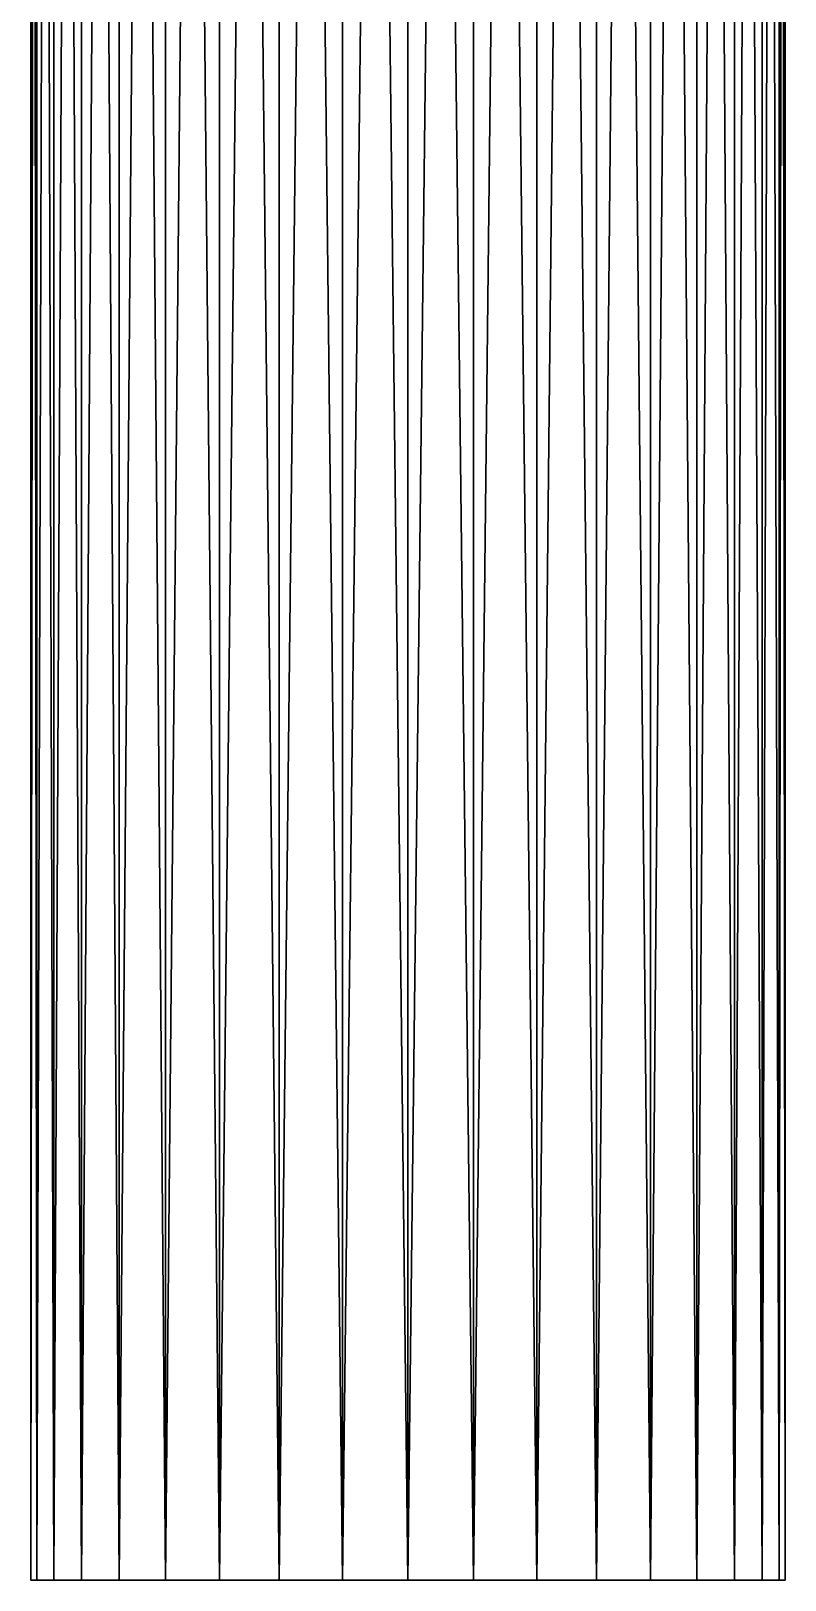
# Model space of a CAD drawing. Header units: metres. Extents: x -4.87 to 4.87, y -6.04 to 1.46.
# Drawn here: x 1.25 to 1.55, y -5.75 to -5.134 of the extents above; entities that cross this region are included whole.
import ezdxf

# ---------------------------------------------------------------- set-up
doc = ezdxf.new("R2010")
doc.units = ezdxf.units.M

msp = doc.modelspace()

# ---------------------------------------------------------------- linework, layer by layer
at = {"layer": 'Cylinder 12'}
for points in [[(1.25, -5.75, 1.072), (1.25228, -3.5, 1.09805), (1.25228, -5.75, 1.09805)], [(1.25, -5.75, 1.072), (1.25, -3.5, 1.072), (1.25228, -3.5, 1.09805)], [(1.25228, -5.75, 1.04595), (1.25, -3.5, 1.072), (1.25, -5.75, 1.072)], [(1.25228, -5.75, 1.04595), (1.25228, -3.5, 1.04595), (1.25, -3.5, 1.072)], [(1.25228, -5.75, 1.09805), (1.25905, -3.5, 1.1233), (1.25905, -5.75, 1.1233)], [(1.25228, -5.75, 1.09805), (1.25228, -3.5, 1.09805), (1.25905, -3.5, 1.1233)], [(1.25905, -5.75, 1.0207), (1.25228, -3.5, 1.04595), (1.25228, -5.75, 1.04595)], [(1.25905, -5.75, 1.0207), (1.25905, -3.5, 1.0207), (1.25228, -3.5, 1.04595)], [(1.25905, -5.75, 1.1233), (1.2701, -3.5, 1.147), (1.2701, -5.75, 1.147)], [(1.25905, -5.75, 1.1233), (1.25905, -3.5, 1.1233), (1.2701, -3.5, 1.147)], [(1.2701, -5.75, 0.997), (1.25905, -3.5, 1.0207), (1.25905, -5.75, 1.0207)], [(1.2701, -5.75, 0.997), (1.2701, -3.5, 0.997), (1.25905, -3.5, 1.0207)], [(1.2701, -5.75, 1.147), (1.28509, -3.5, 1.16842), (1.2851, -5.75, 1.16842)], [(1.2701, -5.75, 1.147), (1.2701, -3.5, 1.147), (1.28509, -3.5, 1.16842)], [(1.2851, -5.75, 0.97558), (1.2701, -3.5, 0.997), (1.2701, -5.75, 0.997)], [(1.2851, -5.75, 0.97558), (1.28509, -3.5, 0.97558), (1.2701, -3.5, 0.997)], [(1.2851, -5.75, 1.16842), (1.28509, -3.5, 1.16842), (1.30358, -3.5, 1.18691)], [(1.30358, -5.75, 0.95709), (1.28509, -3.5, 0.97558), (1.2851, -5.75, 0.97558)], [(1.30358, -5.75, 0.95709), (1.30358, -3.5, 0.95709), (1.28509, -3.5, 0.97558)], [(1.2851, -5.75, 1.16842), (1.30358, -3.5, 1.18691), (1.30358, -5.75, 1.18691)], [(1.30358, -5.75, 1.18691), (1.325, -3.5, 1.2019), (1.325, -5.75, 1.2019)], [(1.30358, -5.75, 1.18691), (1.30358, -3.5, 1.18691), (1.325, -3.5, 1.2019)], [(1.325, -5.75, 0.9421), (1.30358, -3.5, 0.95709), (1.30358, -5.75, 0.95709)], [(1.325, -5.75, 0.9421), (1.325, -3.5, 0.9421), (1.30358, -3.5, 0.95709)], [(1.325, -5.75, 1.2019), (1.3487, -3.5, 1.21295), (1.3487, -5.75, 1.21295)], [(1.325, -5.75, 1.2019), (1.325, -3.5, 1.2019), (1.3487, -3.5, 1.21295)], [(1.3487, -5.75, 0.93105), (1.325, -3.5, 0.9421), (1.325, -5.75, 0.9421)], [(1.3487, -5.75, 0.93105), (1.3487, -3.5, 0.93105), (1.325, -3.5, 0.9421)], [(1.3487, -5.75, 1.21295), (1.37395, -3.5, 1.21972), (1.37395, -5.75, 1.21972)], [(1.3487, -5.75, 1.21295), (1.3487, -3.5, 1.21295), (1.37395, -3.5, 1.21972)], [(1.37395, -5.75, 0.92428), (1.3487, -3.5, 0.93105), (1.3487, -5.75, 0.93105)], [(1.37395, -5.75, 0.92428), (1.37395, -3.5, 0.92428), (1.3487, -3.5, 0.93105)], [(1.37395, -5.75, 1.21972), (1.4, -3.5, 1.222), (1.4, -5.75, 1.222)], [(1.37395, -5.75, 1.21972), (1.37395, -3.5, 1.21972), (1.4, -3.5, 1.222)], [(1.4, -5.75, 0.922), (1.37395, -3.5, 0.92428), (1.37395, -5.75, 0.92428)], [(1.4, -5.75, 0.922), (1.4, -3.5, 0.922), (1.37395, -3.5, 0.92428)], [(1.42605, -5.75, 0.92428), (1.4, -3.5, 0.922), (1.4, -5.75, 0.922)], [(1.42605, -5.75, 0.92428), (1.42605, -3.5, 0.92428), (1.4, -3.5, 0.922)], [(1.4, -5.75, 1.222), (1.42605, -3.5, 1.21972), (1.42605, -5.75, 1.21972)], [(1.4, -5.75, 1.222), (1.4, -3.5, 1.222), (1.42605, -3.5, 1.21972)], [(1.45131, -5.75, 0.93105), (1.42605, -3.5, 0.92428), (1.42605, -5.75, 0.92428)], [(1.45131, -5.75, 0.93105), (1.4513, -3.5, 0.93105), (1.42605, -3.5, 0.92428)], [(1.42605, -5.75, 1.21972), (1.4513, -3.5, 1.21295), (1.4513, -5.75, 1.21295)], [(1.42605, -5.75, 1.21972), (1.42605, -3.5, 1.21972), (1.4513, -3.5, 1.21295)], [(1.475, -5.75, 0.9421), (1.4513, -3.5, 0.93105), (1.45131, -5.75, 0.93105)], [(1.475, -5.75, 0.9421), (1.475, -3.5, 0.9421), (1.4513, -3.5, 0.93105)], [(1.4513, -5.75, 1.21295), (1.475, -3.5, 1.2019), (1.475, -5.75, 1.2019)], [(1.4513, -5.75, 1.21295), (1.4513, -3.5, 1.21295), (1.475, -3.5, 1.2019)], [(1.49642, -5.75, 0.95709), (1.475, -3.5, 0.9421), (1.475, -5.75, 0.9421)], [(1.49642, -5.75, 0.95709), (1.49642, -3.5, 0.95709), (1.475, -3.5, 0.9421)], [(1.475, -5.75, 1.2019), (1.49642, -3.5, 1.18691), (1.49642, -5.75, 1.18691)], [(1.475, -5.75, 1.2019), (1.475, -3.5, 1.2019), (1.49642, -3.5, 1.18691)], [(1.51491, -5.75, 0.97558), (1.49642, -3.5, 0.95709), (1.49642, -5.75, 0.95709)], [(1.51491, -5.75, 0.97558), (1.51491, -3.5, 0.97558), (1.49642, -3.5, 0.95709)], [(1.49642, -5.75, 1.18691), (1.51491, -3.5, 1.16842), (1.51491, -5.75, 1.16842)], [(1.49642, -5.75, 1.18691), (1.49642, -3.5, 1.18691), (1.51491, -3.5, 1.16842)], [(1.52991, -5.75, 0.997), (1.51491, -3.5, 0.97558), (1.51491, -5.75, 0.97558)], [(1.52991, -5.75, 0.997), (1.5299, -3.5, 0.997), (1.51491, -3.5, 0.97558)], [(1.51491, -5.75, 1.16842), (1.5299, -3.5, 1.147), (1.52991, -5.75, 1.147)], [(1.51491, -5.75, 1.16842), (1.51491, -3.5, 1.16842), (1.5299, -3.5, 1.147)], [(1.54096, -5.75, 1.0207), (1.5299, -3.5, 0.997), (1.52991, -5.75, 0.997)], [(1.54096, -5.75, 1.0207), (1.54095, -3.5, 1.0207), (1.5299, -3.5, 0.997)], [(1.52991, -5.75, 1.147), (1.5299, -3.5, 1.147), (1.54095, -3.5, 1.1233)], [(1.52991, -5.75, 1.147), (1.54095, -3.5, 1.1233), (1.54096, -5.75, 1.1233)], [(1.54772, -5.75, 1.04595), (1.54095, -3.5, 1.0207), (1.54096, -5.75, 1.0207)], [(1.54772, -5.75, 1.04595), (1.54772, -3.5, 1.04595), (1.54095, -3.5, 1.0207)], [(1.54096, -5.75, 1.1233), (1.54095, -3.5, 1.1233), (1.54772, -3.5, 1.09805)], [(1.54096, -5.75, 1.1233), (1.54772, -3.5, 1.09805), (1.54772, -5.75, 1.09805)], [(1.55, -5.75, 1.072), (1.54772, -3.5, 1.04595), (1.54772, -5.75, 1.04595)], [(1.55, -5.75, 1.072), (1.55, -3.5, 1.072), (1.54772, -3.5, 1.04595)], [(1.54772, -5.75, 1.09805), (1.55, -3.5, 1.072), (1.55, -5.75, 1.072)], [(1.54772, -5.75, 1.09805), (1.54772, -3.5, 1.09805), (1.55, -3.5, 1.072)], [(1.4, -5.75, 1.072), (1.25, -5.75, 1.072), (1.25228, -5.75, 1.09805)], [(1.25, -5.75, 1.072), (1.25228, -5.75, 1.09805), (1.25228, -5.75, 1.09805)], [(1.25, -5.75, 1.072), (1.25, -5.75, 1.072), (1.25228, -5.75, 1.09805)], [(1.4, -5.75, 1.072), (1.25, -5.75, 1.072), (1.4, -5.75, 1.072)], [(1.4, -5.75, 1.072), (1.25228, -5.75, 1.04595), (1.25, -5.75, 1.072)], [(1.25228, -5.75, 1.04595), (1.25, -5.75, 1.072), (1.25, -5.75, 1.072)], [(1.25228, -5.75, 1.04595), (1.25228, -5.75, 1.04595), (1.25, -5.75, 1.072)], [(1.4, -5.75, 1.072), (1.25228, -5.75, 1.09805), (1.25905, -5.75, 1.1233)], [(1.25228, -5.75, 1.09805), (1.25905, -5.75, 1.1233), (1.25905, -5.75, 1.1233)], [(1.25228, -5.75, 1.09805), (1.25228, -5.75, 1.09805), (1.25905, -5.75, 1.1233)], [(1.4, -5.75, 1.072), (1.25228, -5.75, 1.09805), (1.4, -5.75, 1.072)], [(1.4, -5.75, 1.072), (1.25228, -5.75, 1.04595), (1.4, -5.75, 1.072)], [(1.4, -5.75, 1.072), (1.25905, -5.75, 1.0207), (1.25228, -5.75, 1.04595)], [(1.25905, -5.75, 1.0207), (1.25228, -5.75, 1.04595), (1.25228, -5.75, 1.04595)], [(1.25905, -5.75, 1.0207), (1.25905, -5.75, 1.0207), (1.25228, -5.75, 1.04595)], [(1.4, -5.75, 1.072), (1.25905, -5.75, 1.1233), (1.2701, -5.75, 1.147)], [(1.25905, -5.75, 1.1233), (1.2701, -5.75, 1.147), (1.2701, -5.75, 1.147)], [(1.25905, -5.75, 1.1233), (1.25905, -5.75, 1.1233), (1.2701, -5.75, 1.147)], [(1.4, -5.75, 1.072), (1.25905, -5.75, 1.1233), (1.4, -5.75, 1.072)], [(1.4, -5.75, 1.072), (1.25905, -5.75, 1.0207), (1.4, -5.75, 1.072)], [(1.4, -5.75, 1.072), (1.2701, -5.75, 0.997), (1.25905, -5.75, 1.0207)], [(1.2701, -5.75, 0.997), (1.25905, -5.75, 1.0207), (1.25905, -5.75, 1.0207)], [(1.2701, -5.75, 0.997), (1.2701, -5.75, 0.997), (1.25905, -5.75, 1.0207)], [(1.4, -5.75, 1.072), (1.2701, -5.75, 1.147), (1.2851, -5.75, 1.16842)], [(1.2701, -5.75, 1.147), (1.2851, -5.75, 1.16842), (1.2851, -5.75, 1.16842)], [(1.2701, -5.75, 1.147), (1.2701, -5.75, 1.147), (1.2851, -5.75, 1.16842)], [(1.4, -5.75, 1.072), (1.2701, -5.75, 1.147), (1.4, -5.75, 1.072)], [(1.4, -5.75, 1.072), (1.2701, -5.75, 0.997), (1.4, -5.75, 1.072)], [(1.4, -5.75, 1.072), (1.2851, -5.75, 0.97558), (1.2701, -5.75, 0.997)], [(1.2851, -5.75, 0.97558), (1.2701, -5.75, 0.997), (1.2701, -5.75, 0.997)], [(1.2851, -5.75, 0.97558), (1.2851, -5.75, 0.97558), (1.2701, -5.75, 0.997)], [(1.4, -5.75, 1.072), (1.2851, -5.75, 1.16842), (1.30358, -5.75, 1.18691)], [(1.2851, -5.75, 1.16842), (1.30358, -5.75, 1.18691), (1.30358, -5.75, 1.18691)], [(1.2851, -5.75, 1.16842), (1.2851, -5.75, 1.16842), (1.30358, -5.75, 1.18691)], [(1.4, -5.75, 1.072), (1.2851, -5.75, 1.16842), (1.4, -5.75, 1.072)], [(1.4, -5.75, 1.072), (1.2851, -5.75, 0.97558), (1.4, -5.75, 1.072)], [(1.4, -5.75, 1.072), (1.30358, -5.75, 0.95709), (1.2851, -5.75, 0.97558)], [(1.30358, -5.75, 0.95709), (1.2851, -5.75, 0.97558), (1.2851, -5.75, 0.97558)], [(1.30358, -5.75, 0.95709), (1.30358, -5.75, 0.95709), (1.2851, -5.75, 0.97558)], [(1.4, -5.75, 1.072), (1.30358, -5.75, 1.18691), (1.325, -5.75, 1.2019)], [(1.30358, -5.75, 1.18691), (1.325, -5.75, 1.2019), (1.325, -5.75, 1.2019)], [(1.30358, -5.75, 1.18691), (1.30358, -5.75, 1.18691), (1.325, -5.75, 1.2019)], [(1.4, -5.75, 1.072), (1.30358, -5.75, 1.18691), (1.4, -5.75, 1.072)], [(1.4, -5.75, 1.072), (1.30358, -5.75, 0.95709), (1.4, -5.75, 1.072)], [(1.4, -5.75, 1.072), (1.325, -5.75, 0.9421), (1.30358, -5.75, 0.95709)], [(1.325, -5.75, 0.9421), (1.30358, -5.75, 0.95709), (1.30358, -5.75, 0.95709)], [(1.325, -5.75, 0.9421), (1.325, -5.75, 0.9421), (1.30358, -5.75, 0.95709)], [(1.4, -5.75, 1.072), (1.325, -5.75, 1.2019), (1.3487, -5.75, 1.21295)], [(1.325, -5.75, 1.2019), (1.3487, -5.75, 1.21295), (1.3487, -5.75, 1.21295)], [(1.325, -5.75, 1.2019), (1.325, -5.75, 1.2019), (1.3487, -5.75, 1.21295)], [(1.4, -5.75, 1.072), (1.325, -5.75, 1.2019), (1.4, -5.75, 1.072)], [(1.4, -5.75, 1.072), (1.325, -5.75, 0.9421), (1.4, -5.75, 1.072)], [(1.4, -5.75, 1.072), (1.3487, -5.75, 0.93105), (1.325, -5.75, 0.9421)], [(1.3487, -5.75, 0.93105), (1.325, -5.75, 0.9421), (1.325, -5.75, 0.9421)], [(1.3487, -5.75, 0.93105), (1.3487, -5.75, 0.93105), (1.325, -5.75, 0.9421)], [(1.4, -5.75, 1.072), (1.3487, -5.75, 1.21295), (1.37395, -5.75, 1.21972)], [(1.3487, -5.75, 1.21295), (1.37395, -5.75, 1.21972), (1.37395, -5.75, 1.21972)], [(1.3487, -5.75, 1.21295), (1.3487, -5.75, 1.21295), (1.37395, -5.75, 1.21972)], [(1.4, -5.75, 1.072), (1.3487, -5.75, 1.21295), (1.4, -5.75, 1.072)], [(1.4, -5.75, 1.072), (1.3487, -5.75, 0.93105), (1.4, -5.75, 1.072)], [(1.4, -5.75, 1.072), (1.37395, -5.75, 0.92428), (1.3487, -5.75, 0.93105)], [(1.37395, -5.75, 0.92428), (1.3487, -5.75, 0.93105), (1.3487, -5.75, 0.93105)], [(1.37395, -5.75, 0.92428), (1.37395, -5.75, 0.92428), (1.3487, -5.75, 0.93105)], [(1.4, -5.75, 1.072), (1.37395, -5.75, 1.21972), (1.4, -5.75, 1.222)], [(1.37395, -5.75, 1.21972), (1.4, -5.75, 1.222), (1.4, -5.75, 1.222)], [(1.37395, -5.75, 1.21972), (1.37395, -5.75, 1.21972), (1.4, -5.75, 1.222)], [(1.4, -5.75, 1.072), (1.37395, -5.75, 1.21972), (1.4, -5.75, 1.072)], [(1.4, -5.75, 1.072), (1.37395, -5.75, 0.92428), (1.4, -5.75, 1.072)], [(1.4, -5.75, 1.072), (1.4, -5.75, 0.922), (1.37395, -5.75, 0.92428)], [(1.4, -5.75, 0.922), (1.37395, -5.75, 0.92428), (1.37395, -5.75, 0.92428)], [(1.4, -5.75, 0.922), (1.4, -5.75, 0.922), (1.37395, -5.75, 0.92428)], [(1.4, -5.75, 1.072), (1.4, -5.75, 1.222), (1.4, -5.75, 1.072)], [(1.4, -5.75, 1.072), (1.4, -5.75, 0.922), (1.4, -5.75, 1.072)], [(1.4, -5.75, 1.072), (1.42605, -5.75, 0.92428), (1.4, -5.75, 0.922)], [(1.42605, -5.75, 0.92428), (1.4, -5.75, 0.922), (1.4, -5.75, 0.922)], [(1.42605, -5.75, 0.92428), (1.42605, -5.75, 0.92428), (1.4, -5.75, 0.922)], [(1.4, -5.75, 1.072), (1.42605, -5.75, 0.92428), (1.4, -5.75, 1.072)], [(1.4, -5.75, 1.072), (1.45131, -5.75, 0.93105), (1.42605, -5.75, 0.92428)], [(1.4, -5.75, 1.072), (1.45131, -5.75, 0.93105), (1.4, -5.75, 1.072)], [(1.4, -5.75, 1.072), (1.475, -5.75, 0.9421), (1.45131, -5.75, 0.93105)], [(1.4, -5.75, 1.072), (1.475, -5.75, 0.9421), (1.4, -5.75, 1.072)], [(1.4, -5.75, 1.072), (1.49642, -5.75, 0.95709), (1.475, -5.75, 0.9421)], [(1.4, -5.75, 1.072), (1.49642, -5.75, 0.95709), (1.4, -5.75, 1.072)], [(1.4, -5.75, 1.072), (1.51491, -5.75, 0.97558), (1.49642, -5.75, 0.95709)], [(1.4, -5.75, 1.072), (1.51491, -5.75, 0.97558), (1.4, -5.75, 1.072)], [(1.4, -5.75, 1.072), (1.52991, -5.75, 0.997), (1.51491, -5.75, 0.97558)], [(1.4, -5.75, 1.072), (1.52991, -5.75, 0.997), (1.4, -5.75, 1.072)], [(1.4, -5.75, 1.072), (1.54096, -5.75, 1.0207), (1.52991, -5.75, 0.997)], [(1.4, -5.75, 1.072), (1.54096, -5.75, 1.0207), (1.4, -5.75, 1.072)], [(1.4, -5.75, 1.072), (1.54772, -5.75, 1.04595), (1.54096, -5.75, 1.0207)], [(1.4, -5.75, 1.072), (1.54772, -5.75, 1.04595), (1.4, -5.75, 1.072)], [(1.4, -5.75, 1.072), (1.55, -5.75, 1.072), (1.54772, -5.75, 1.04595)], [(1.4, -5.75, 1.072), (1.55, -5.75, 1.072), (1.4, -5.75, 1.072)], [(1.4, -5.75, 1.072), (1.54772, -5.75, 1.09805), (1.55, -5.75, 1.072)], [(1.4, -5.75, 1.072), (1.54772, -5.75, 1.09805), (1.4, -5.75, 1.072)], [(1.4, -5.75, 1.072), (1.54096, -5.75, 1.1233), (1.54772, -5.75, 1.09805)], [(1.4, -5.75, 1.072), (1.54096, -5.75, 1.1233), (1.4, -5.75, 1.072)], [(1.4, -5.75, 1.072), (1.52991, -5.75, 1.147), (1.54096, -5.75, 1.1233)], [(1.4, -5.75, 1.072), (1.52991, -5.75, 1.147), (1.4, -5.75, 1.072)], [(1.4, -5.75, 1.072), (1.51491, -5.75, 1.16842), (1.52991, -5.75, 1.147)], [(1.4, -5.75, 1.072), (1.51491, -5.75, 1.16842), (1.4, -5.75, 1.072)], [(1.4, -5.75, 1.072), (1.49642, -5.75, 1.18691), (1.51491, -5.75, 1.16842)], [(1.4, -5.75, 1.072), (1.49642, -5.75, 1.18691), (1.4, -5.75, 1.072)], [(1.4, -5.75, 1.072), (1.475, -5.75, 1.2019), (1.49642, -5.75, 1.18691)], [(1.4, -5.75, 1.072), (1.475, -5.75, 1.2019), (1.4, -5.75, 1.072)], [(1.4, -5.75, 1.072), (1.4513, -5.75, 1.21295), (1.475, -5.75, 1.2019)], [(1.4, -5.75, 1.072), (1.4513, -5.75, 1.21295), (1.4, -5.75, 1.072)], [(1.4, -5.75, 1.072), (1.42605, -5.75, 1.21972), (1.4513, -5.75, 1.21295)], [(1.4, -5.75, 1.072), (1.42605, -5.75, 1.21972), (1.4, -5.75, 1.072)], [(1.4, -5.75, 1.072), (1.4, -5.75, 1.222), (1.42605, -5.75, 1.21972)], [(1.4, -5.75, 1.222), (1.42605, -5.75, 1.21972), (1.42605, -5.75, 1.21972)], [(1.4, -5.75, 1.222), (1.4, -5.75, 1.222), (1.42605, -5.75, 1.21972)], [(1.45131, -5.75, 0.93105), (1.42605, -5.75, 0.92428), (1.42605, -5.75, 0.92428)], [(1.45131, -5.75, 0.93105), (1.45131, -5.75, 0.93105), (1.42605, -5.75, 0.92428)], [(1.42605, -5.75, 1.21972), (1.4513, -5.75, 1.21295), (1.4513, -5.75, 1.21295)], [(1.42605, -5.75, 1.21972), (1.42605, -5.75, 1.21972), (1.4513, -5.75, 1.21295)], [(1.4513, -5.75, 1.21295), (1.475, -5.75, 1.2019), (1.475, -5.75, 1.2019)], [(1.4513, -5.75, 1.21295), (1.4513, -5.75, 1.21295), (1.475, -5.75, 1.2019)], [(1.475, -5.75, 0.9421), (1.45131, -5.75, 0.93105), (1.45131, -5.75, 0.93105)], [(1.475, -5.75, 0.9421), (1.475, -5.75, 0.9421), (1.45131, -5.75, 0.93105)], [(1.49642, -5.75, 0.95709), (1.475, -5.75, 0.9421), (1.475, -5.75, 0.9421)], [(1.49642, -5.75, 0.95709), (1.49642, -5.75, 0.95709), (1.475, -5.75, 0.9421)], [(1.475, -5.75, 1.2019), (1.49642, -5.75, 1.18691), (1.49642, -5.75, 1.18691)], [(1.475, -5.75, 1.2019), (1.475, -5.75, 1.2019), (1.49642, -5.75, 1.18691)], [(1.51491, -5.75, 0.97558), (1.49642, -5.75, 0.95709), (1.49642, -5.75, 0.95709)], [(1.51491, -5.75, 0.97558), (1.51491, -5.75, 0.97558), (1.49642, -5.75, 0.95709)], [(1.49642, -5.75, 1.18691), (1.51491, -5.75, 1.16842), (1.51491, -5.75, 1.16842)], [(1.49642, -5.75, 1.18691), (1.49642, -5.75, 1.18691), (1.51491, -5.75, 1.16842)], [(1.52991, -5.75, 0.997), (1.51491, -5.75, 0.97558), (1.51491, -5.75, 0.97558)], [(1.52991, -5.75, 0.997), (1.52991, -5.75, 0.997), (1.51491, -5.75, 0.97558)], [(1.51491, -5.75, 1.16842), (1.52991, -5.75, 1.147), (1.52991, -5.75, 1.147)], [(1.51491, -5.75, 1.16842), (1.51491, -5.75, 1.16842), (1.52991, -5.75, 1.147)], [(1.54096, -5.75, 1.0207), (1.52991, -5.75, 0.997), (1.52991, -5.75, 0.997)], [(1.54096, -5.75, 1.0207), (1.54096, -5.75, 1.0207), (1.52991, -5.75, 0.997)], [(1.52991, -5.75, 1.147), (1.54096, -5.75, 1.1233), (1.54096, -5.75, 1.1233)], [(1.52991, -5.75, 1.147), (1.52991, -5.75, 1.147), (1.54096, -5.75, 1.1233)], [(1.54772, -5.75, 1.04595), (1.54096, -5.75, 1.0207), (1.54096, -5.75, 1.0207)], [(1.54772, -5.75, 1.04595), (1.54772, -5.75, 1.04595), (1.54096, -5.75, 1.0207)], [(1.54096, -5.75, 1.1233), (1.54772, -5.75, 1.09805), (1.54772, -5.75, 1.09805)], [(1.54096, -5.75, 1.1233), (1.54096, -5.75, 1.1233), (1.54772, -5.75, 1.09805)], [(1.55, -5.75, 1.072), (1.54772, -5.75, 1.04595), (1.54772, -5.75, 1.04595)], [(1.55, -5.75, 1.072), (1.55, -5.75, 1.072), (1.54772, -5.75, 1.04595)], [(1.54772, -5.75, 1.09805), (1.55, -5.75, 1.072), (1.55, -5.75, 1.072)], [(1.54772, -5.75, 1.09805), (1.54772, -5.75, 1.09805), (1.55, -5.75, 1.072)]]:
    msp.add_3dface(points, dxfattribs=at)
at = {"layer": 'Cylinder 15'}
for points in [[(1.25, -5.75, 0.32449), (1.25228, -3.5, 0.35054), (1.25228, -5.75, 0.35054)], [(1.25, -5.75, 0.32449), (1.25, -3.5, 0.32449), (1.25228, -3.5, 0.35054)], [(1.25228, -5.75, 0.29844), (1.25, -3.5, 0.32449), (1.25, -5.75, 0.32449)], [(1.25228, -5.75, 0.29844), (1.25228, -3.5, 0.29844), (1.25, -3.5, 0.32449)], [(1.25228, -5.75, 0.35054), (1.25905, -3.5, 0.37579), (1.25905, -5.75, 0.37579)], [(1.25228, -5.75, 0.35054), (1.25228, -3.5, 0.35054), (1.25905, -3.5, 0.37579)], [(1.25905, -5.75, 0.27319), (1.25228, -3.5, 0.29844), (1.25228, -5.75, 0.29844)], [(1.25905, -5.75, 0.27319), (1.25905, -3.5, 0.27319), (1.25228, -3.5, 0.29844)], [(1.25905, -5.75, 0.37579), (1.2701, -3.5, 0.39949), (1.2701, -5.75, 0.39949)], [(1.25905, -5.75, 0.37579), (1.25905, -3.5, 0.37579), (1.2701, -3.5, 0.39949)], [(1.2701, -5.75, 0.24949), (1.25905, -3.5, 0.27319), (1.25905, -5.75, 0.27319)], [(1.2701, -5.75, 0.24949), (1.2701, -3.5, 0.24949), (1.25905, -3.5, 0.27319)], [(1.2701, -5.75, 0.39949), (1.28509, -3.5, 0.42091), (1.2851, -5.75, 0.42091)], [(1.2701, -5.75, 0.39949), (1.2701, -3.5, 0.39949), (1.28509, -3.5, 0.42091)], [(1.2851, -5.75, 0.22807), (1.2701, -3.5, 0.24949), (1.2701, -5.75, 0.24949)], [(1.2851, -5.75, 0.22807), (1.28509, -3.5, 0.22807), (1.2701, -3.5, 0.24949)], [(1.2851, -5.75, 0.42091), (1.28509, -3.5, 0.42091), (1.30358, -3.5, 0.4394)], [(1.30358, -5.75, 0.20958), (1.28509, -3.5, 0.22807), (1.2851, -5.75, 0.22807)], [(1.30358, -5.75, 0.20958), (1.30358, -3.5, 0.20958), (1.28509, -3.5, 0.22807)], [(1.2851, -5.75, 0.42091), (1.30358, -3.5, 0.4394), (1.30358, -5.75, 0.4394)], [(1.30358, -5.75, 0.4394), (1.325, -3.5, 0.45439), (1.325, -5.75, 0.45439)], [(1.30358, -5.75, 0.4394), (1.30358, -3.5, 0.4394), (1.325, -3.5, 0.45439)], [(1.325, -5.75, 0.19459), (1.30358, -3.5, 0.20958), (1.30358, -5.75, 0.20958)], [(1.325, -5.75, 0.19459), (1.325, -3.5, 0.19459), (1.30358, -3.5, 0.20958)], [(1.325, -5.75, 0.45439), (1.3487, -3.5, 0.46544), (1.3487, -5.75, 0.46544)], [(1.325, -5.75, 0.45439), (1.325, -3.5, 0.45439), (1.3487, -3.5, 0.46544)], [(1.3487, -5.75, 0.18354), (1.325, -3.5, 0.19459), (1.325, -5.75, 0.19459)], [(1.3487, -5.75, 0.18354), (1.3487, -3.5, 0.18354), (1.325, -3.5, 0.19459)], [(1.3487, -5.75, 0.46544), (1.37395, -3.5, 0.47221), (1.37395, -5.75, 0.47221)], [(1.3487, -5.75, 0.46544), (1.3487, -3.5, 0.46544), (1.37395, -3.5, 0.47221)], [(1.37395, -5.75, 0.17677), (1.3487, -3.5, 0.18354), (1.3487, -5.75, 0.18354)], [(1.37395, -5.75, 0.17677), (1.37395, -3.5, 0.17677), (1.3487, -3.5, 0.18354)], [(1.37395, -5.75, 0.47221), (1.4, -3.5, 0.47449), (1.4, -5.75, 0.47449)], [(1.37395, -5.75, 0.47221), (1.37395, -3.5, 0.47221), (1.4, -3.5, 0.47449)], [(1.4, -5.75, 0.17449), (1.37395, -3.5, 0.17677), (1.37395, -5.75, 0.17677)], [(1.4, -5.75, 0.17449), (1.4, -3.5, 0.17449), (1.37395, -3.5, 0.17677)], [(1.42605, -5.75, 0.17677), (1.4, -3.5, 0.17449), (1.4, -5.75, 0.17449)], [(1.42605, -5.75, 0.17677), (1.42605, -3.5, 0.17677), (1.4, -3.5, 0.17449)], [(1.4, -5.75, 0.47449), (1.42605, -3.5, 0.47221), (1.42605, -5.75, 0.47221)], [(1.4, -5.75, 0.47449), (1.4, -3.5, 0.47449), (1.42605, -3.5, 0.47221)], [(1.45131, -5.75, 0.18354), (1.42605, -3.5, 0.17677), (1.42605, -5.75, 0.17677)], [(1.45131, -5.75, 0.18354), (1.4513, -3.5, 0.18354), (1.42605, -3.5, 0.17677)], [(1.42605, -5.75, 0.47221), (1.4513, -3.5, 0.46544), (1.4513, -5.75, 0.46544)], [(1.42605, -5.75, 0.47221), (1.42605, -3.5, 0.47221), (1.4513, -3.5, 0.46544)], [(1.475, -5.75, 0.19459), (1.4513, -3.5, 0.18354), (1.45131, -5.75, 0.18354)], [(1.475, -5.75, 0.19459), (1.475, -3.5, 0.19459), (1.4513, -3.5, 0.18354)], [(1.4513, -5.75, 0.46544), (1.475, -3.5, 0.45439), (1.475, -5.75, 0.45439)], [(1.4513, -5.75, 0.46544), (1.4513, -3.5, 0.46544), (1.475, -3.5, 0.45439)], [(1.49642, -5.75, 0.20958), (1.475, -3.5, 0.19459), (1.475, -5.75, 0.19459)], [(1.49642, -5.75, 0.20958), (1.49642, -3.5, 0.20958), (1.475, -3.5, 0.19459)], [(1.475, -5.75, 0.45439), (1.49642, -3.5, 0.4394), (1.49642, -5.75, 0.4394)], [(1.475, -5.75, 0.45439), (1.475, -3.5, 0.45439), (1.49642, -3.5, 0.4394)], [(1.51491, -5.75, 0.22807), (1.49642, -3.5, 0.20958), (1.49642, -5.75, 0.20958)], [(1.51491, -5.75, 0.22807), (1.51491, -3.5, 0.22807), (1.49642, -3.5, 0.20958)], [(1.49642, -5.75, 0.4394), (1.51491, -3.5, 0.42091), (1.51491, -5.75, 0.42091)], [(1.49642, -5.75, 0.4394), (1.49642, -3.5, 0.4394), (1.51491, -3.5, 0.42091)], [(1.52991, -5.75, 0.24949), (1.51491, -3.5, 0.22807), (1.51491, -5.75, 0.22807)], [(1.52991, -5.75, 0.24949), (1.5299, -3.5, 0.24949), (1.51491, -3.5, 0.22807)], [(1.51491, -5.75, 0.42091), (1.5299, -3.5, 0.39949), (1.52991, -5.75, 0.39949)], [(1.51491, -5.75, 0.42091), (1.51491, -3.5, 0.42091), (1.5299, -3.5, 0.39949)], [(1.54096, -5.75, 0.27319), (1.5299, -3.5, 0.24949), (1.52991, -5.75, 0.24949)], [(1.54096, -5.75, 0.27319), (1.54095, -3.5, 0.27319), (1.5299, -3.5, 0.24949)], [(1.52991, -5.75, 0.39949), (1.5299, -3.5, 0.39949), (1.54095, -3.5, 0.37579)], [(1.52991, -5.75, 0.39949), (1.54095, -3.5, 0.37579), (1.54096, -5.75, 0.37579)], [(1.54772, -5.75, 0.29844), (1.54095, -3.5, 0.27319), (1.54096, -5.75, 0.27319)], [(1.54772, -5.75, 0.29844), (1.54772, -3.5, 0.29844), (1.54095, -3.5, 0.27319)], [(1.54096, -5.75, 0.37579), (1.54095, -3.5, 0.37579), (1.54772, -3.5, 0.35054)], [(1.54096, -5.75, 0.37579), (1.54772, -3.5, 0.35054), (1.54772, -5.75, 0.35054)], [(1.55, -5.75, 0.32449), (1.54772, -3.5, 0.29844), (1.54772, -5.75, 0.29844)], [(1.55, -5.75, 0.32449), (1.55, -3.5, 0.32449), (1.54772, -3.5, 0.29844)], [(1.54772, -5.75, 0.35054), (1.55, -3.5, 0.32449), (1.55, -5.75, 0.32449)], [(1.54772, -5.75, 0.35054), (1.54772, -3.5, 0.35054), (1.55, -3.5, 0.32449)], [(1.4, -5.75, 0.32449), (1.25, -5.75, 0.32449), (1.25228, -5.75, 0.35054)], [(1.25, -5.75, 0.32449), (1.25228, -5.75, 0.35054), (1.25228, -5.75, 0.35054)], [(1.25, -5.75, 0.32449), (1.25, -5.75, 0.32449), (1.25228, -5.75, 0.35054)], [(1.4, -5.75, 0.32449), (1.25, -5.75, 0.32449), (1.4, -5.75, 0.32449)], [(1.4, -5.75, 0.32449), (1.25228, -5.75, 0.29844), (1.25, -5.75, 0.32449)], [(1.25228, -5.75, 0.29844), (1.25, -5.75, 0.32449), (1.25, -5.75, 0.32449)], [(1.25228, -5.75, 0.29844), (1.25228, -5.75, 0.29844), (1.25, -5.75, 0.32449)], [(1.4, -5.75, 0.32449), (1.25228, -5.75, 0.35054), (1.25905, -5.75, 0.37579)], [(1.25228, -5.75, 0.35054), (1.25905, -5.75, 0.37579), (1.25905, -5.75, 0.37579)], [(1.25228, -5.75, 0.35054), (1.25228, -5.75, 0.35054), (1.25905, -5.75, 0.37579)], [(1.4, -5.75, 0.32449), (1.25228, -5.75, 0.35054), (1.4, -5.75, 0.32449)], [(1.4, -5.75, 0.32449), (1.25228, -5.75, 0.29844), (1.4, -5.75, 0.32449)], [(1.4, -5.75, 0.32449), (1.25905, -5.75, 0.27319), (1.25228, -5.75, 0.29844)], [(1.25905, -5.75, 0.27319), (1.25228, -5.75, 0.29844), (1.25228, -5.75, 0.29844)], [(1.25905, -5.75, 0.27319), (1.25905, -5.75, 0.27319), (1.25228, -5.75, 0.29844)], [(1.4, -5.75, 0.32449), (1.25905, -5.75, 0.37579), (1.2701, -5.75, 0.39949)], [(1.25905, -5.75, 0.37579), (1.2701, -5.75, 0.39949), (1.2701, -5.75, 0.39949)], [(1.25905, -5.75, 0.37579), (1.25905, -5.75, 0.37579), (1.2701, -5.75, 0.39949)], [(1.4, -5.75, 0.32449), (1.25905, -5.75, 0.37579), (1.4, -5.75, 0.32449)], [(1.4, -5.75, 0.32449), (1.25905, -5.75, 0.27319), (1.4, -5.75, 0.32449)], [(1.4, -5.75, 0.32449), (1.2701, -5.75, 0.24949), (1.25905, -5.75, 0.27319)], [(1.2701, -5.75, 0.24949), (1.25905, -5.75, 0.27319), (1.25905, -5.75, 0.27319)], [(1.2701, -5.75, 0.24949), (1.2701, -5.75, 0.24949), (1.25905, -5.75, 0.27319)], [(1.4, -5.75, 0.32449), (1.2701, -5.75, 0.39949), (1.2851, -5.75, 0.42091)], [(1.2701, -5.75, 0.39949), (1.2851, -5.75, 0.42091), (1.2851, -5.75, 0.42091)], [(1.2701, -5.75, 0.39949), (1.2701, -5.75, 0.39949), (1.2851, -5.75, 0.42091)], [(1.4, -5.75, 0.32449), (1.2701, -5.75, 0.39949), (1.4, -5.75, 0.32449)], [(1.4, -5.75, 0.32449), (1.2701, -5.75, 0.24949), (1.4, -5.75, 0.32449)], [(1.4, -5.75, 0.32449), (1.2851, -5.75, 0.22807), (1.2701, -5.75, 0.24949)], [(1.2851, -5.75, 0.22807), (1.2701, -5.75, 0.24949), (1.2701, -5.75, 0.24949)], [(1.2851, -5.75, 0.22807), (1.2851, -5.75, 0.22807), (1.2701, -5.75, 0.24949)], [(1.4, -5.75, 0.32449), (1.2851, -5.75, 0.42091), (1.30358, -5.75, 0.4394)], [(1.2851, -5.75, 0.42091), (1.30358, -5.75, 0.4394), (1.30358, -5.75, 0.4394)], [(1.2851, -5.75, 0.42091), (1.2851, -5.75, 0.42091), (1.30358, -5.75, 0.4394)], [(1.4, -5.75, 0.32449), (1.2851, -5.75, 0.42091), (1.4, -5.75, 0.32449)], [(1.4, -5.75, 0.32449), (1.2851, -5.75, 0.22807), (1.4, -5.75, 0.32449)], [(1.4, -5.75, 0.32449), (1.30358, -5.75, 0.20958), (1.2851, -5.75, 0.22807)], [(1.30358, -5.75, 0.20958), (1.2851, -5.75, 0.22807), (1.2851, -5.75, 0.22807)], [(1.30358, -5.75, 0.20958), (1.30358, -5.75, 0.20958), (1.2851, -5.75, 0.22807)], [(1.4, -5.75, 0.32449), (1.30358, -5.75, 0.4394), (1.325, -5.75, 0.45439)], [(1.30358, -5.75, 0.4394), (1.325, -5.75, 0.45439), (1.325, -5.75, 0.45439)], [(1.30358, -5.75, 0.4394), (1.30358, -5.75, 0.4394), (1.325, -5.75, 0.45439)], [(1.4, -5.75, 0.32449), (1.30358, -5.75, 0.4394), (1.4, -5.75, 0.32449)], [(1.4, -5.75, 0.32449), (1.30358, -5.75, 0.20958), (1.4, -5.75, 0.32449)], [(1.4, -5.75, 0.32449), (1.325, -5.75, 0.19459), (1.30358, -5.75, 0.20958)], [(1.325, -5.75, 0.19459), (1.30358, -5.75, 0.20958), (1.30358, -5.75, 0.20958)], [(1.325, -5.75, 0.19459), (1.325, -5.75, 0.19459), (1.30358, -5.75, 0.20958)], [(1.4, -5.75, 0.32449), (1.325, -5.75, 0.45439), (1.3487, -5.75, 0.46544)], [(1.325, -5.75, 0.45439), (1.3487, -5.75, 0.46544), (1.3487, -5.75, 0.46544)], [(1.325, -5.75, 0.45439), (1.325, -5.75, 0.45439), (1.3487, -5.75, 0.46544)], [(1.4, -5.75, 0.32449), (1.325, -5.75, 0.45439), (1.4, -5.75, 0.32449)], [(1.4, -5.75, 0.32449), (1.325, -5.75, 0.19459), (1.4, -5.75, 0.32449)], [(1.4, -5.75, 0.32449), (1.3487, -5.75, 0.18354), (1.325, -5.75, 0.19459)], [(1.3487, -5.75, 0.18354), (1.325, -5.75, 0.19459), (1.325, -5.75, 0.19459)], [(1.3487, -5.75, 0.18354), (1.3487, -5.75, 0.18354), (1.325, -5.75, 0.19459)], [(1.4, -5.75, 0.32449), (1.3487, -5.75, 0.46544), (1.37395, -5.75, 0.47221)], [(1.3487, -5.75, 0.46544), (1.37395, -5.75, 0.47221), (1.37395, -5.75, 0.47221)], [(1.3487, -5.75, 0.46544), (1.3487, -5.75, 0.46544), (1.37395, -5.75, 0.47221)], [(1.4, -5.75, 0.32449), (1.3487, -5.75, 0.46544), (1.4, -5.75, 0.32449)], [(1.4, -5.75, 0.32449), (1.3487, -5.75, 0.18354), (1.4, -5.75, 0.32449)], [(1.4, -5.75, 0.32449), (1.37395, -5.75, 0.17677), (1.3487, -5.75, 0.18354)], [(1.37395, -5.75, 0.17677), (1.3487, -5.75, 0.18354), (1.3487, -5.75, 0.18354)], [(1.37395, -5.75, 0.17677), (1.37395, -5.75, 0.17677), (1.3487, -5.75, 0.18354)], [(1.4, -5.75, 0.32449), (1.37395, -5.75, 0.47221), (1.4, -5.75, 0.47449)], [(1.37395, -5.75, 0.47221), (1.4, -5.75, 0.47449), (1.4, -5.75, 0.47449)], [(1.37395, -5.75, 0.47221), (1.37395, -5.75, 0.47221), (1.4, -5.75, 0.47449)], [(1.4, -5.75, 0.32449), (1.37395, -5.75, 0.47221), (1.4, -5.75, 0.32449)], [(1.4, -5.75, 0.32449), (1.37395, -5.75, 0.17677), (1.4, -5.75, 0.32449)], [(1.4, -5.75, 0.32449), (1.4, -5.75, 0.17449), (1.37395, -5.75, 0.17677)], [(1.4, -5.75, 0.17449), (1.37395, -5.75, 0.17677), (1.37395, -5.75, 0.17677)], [(1.4, -5.75, 0.17449), (1.4, -5.75, 0.17449), (1.37395, -5.75, 0.17677)], [(1.4, -5.75, 0.32449), (1.4, -5.75, 0.47449), (1.4, -5.75, 0.32449)], [(1.4, -5.75, 0.32449), (1.4, -5.75, 0.17449), (1.4, -5.75, 0.32449)], [(1.4, -5.75, 0.32449), (1.42605, -5.75, 0.17677), (1.4, -5.75, 0.17449)], [(1.42605, -5.75, 0.17677), (1.4, -5.75, 0.17449), (1.4, -5.75, 0.17449)], [(1.42605, -5.75, 0.17677), (1.42605, -5.75, 0.17677), (1.4, -5.75, 0.17449)], [(1.4, -5.75, 0.32449), (1.42605, -5.75, 0.17677), (1.4, -5.75, 0.32449)], [(1.4, -5.75, 0.32449), (1.45131, -5.75, 0.18354), (1.42605, -5.75, 0.17677)], [(1.4, -5.75, 0.32449), (1.45131, -5.75, 0.18354), (1.4, -5.75, 0.32449)], [(1.4, -5.75, 0.32449), (1.475, -5.75, 0.19459), (1.45131, -5.75, 0.18354)], [(1.4, -5.75, 0.32449), (1.475, -5.75, 0.19459), (1.4, -5.75, 0.32449)], [(1.4, -5.75, 0.32449), (1.49642, -5.75, 0.20958), (1.475, -5.75, 0.19459)], [(1.4, -5.75, 0.32449), (1.49642, -5.75, 0.20958), (1.4, -5.75, 0.32449)], [(1.4, -5.75, 0.32449), (1.51491, -5.75, 0.22807), (1.49642, -5.75, 0.20958)], [(1.4, -5.75, 0.32449), (1.51491, -5.75, 0.22807), (1.4, -5.75, 0.32449)], [(1.4, -5.75, 0.32449), (1.52991, -5.75, 0.24949), (1.51491, -5.75, 0.22807)], [(1.4, -5.75, 0.32449), (1.52991, -5.75, 0.24949), (1.4, -5.75, 0.32449)], [(1.4, -5.75, 0.32449), (1.54096, -5.75, 0.27319), (1.52991, -5.75, 0.24949)], [(1.4, -5.75, 0.32449), (1.54096, -5.75, 0.27319), (1.4, -5.75, 0.32449)], [(1.4, -5.75, 0.32449), (1.54772, -5.75, 0.29844), (1.54096, -5.75, 0.27319)], [(1.4, -5.75, 0.32449), (1.54772, -5.75, 0.29844), (1.4, -5.75, 0.32449)], [(1.4, -5.75, 0.32449), (1.55, -5.75, 0.32449), (1.54772, -5.75, 0.29844)], [(1.4, -5.75, 0.32449), (1.55, -5.75, 0.32449), (1.4, -5.75, 0.32449)], [(1.4, -5.75, 0.32449), (1.54772, -5.75, 0.35054), (1.55, -5.75, 0.32449)], [(1.4, -5.75, 0.32449), (1.54772, -5.75, 0.35054), (1.4, -5.75, 0.32449)], [(1.4, -5.75, 0.32449), (1.54096, -5.75, 0.37579), (1.54772, -5.75, 0.35054)], [(1.4, -5.75, 0.32449), (1.54096, -5.75, 0.37579), (1.4, -5.75, 0.32449)], [(1.4, -5.75, 0.32449), (1.52991, -5.75, 0.39949), (1.54096, -5.75, 0.37579)], [(1.4, -5.75, 0.32449), (1.52991, -5.75, 0.39949), (1.4, -5.75, 0.32449)], [(1.4, -5.75, 0.32449), (1.51491, -5.75, 0.42091), (1.52991, -5.75, 0.39949)], [(1.4, -5.75, 0.32449), (1.51491, -5.75, 0.42091), (1.4, -5.75, 0.32449)], [(1.4, -5.75, 0.32449), (1.49642, -5.75, 0.4394), (1.51491, -5.75, 0.42091)], [(1.4, -5.75, 0.32449), (1.49642, -5.75, 0.4394), (1.4, -5.75, 0.32449)], [(1.4, -5.75, 0.32449), (1.475, -5.75, 0.45439), (1.49642, -5.75, 0.4394)], [(1.4, -5.75, 0.32449), (1.475, -5.75, 0.45439), (1.4, -5.75, 0.32449)], [(1.4, -5.75, 0.32449), (1.4513, -5.75, 0.46544), (1.475, -5.75, 0.45439)], [(1.4, -5.75, 0.32449), (1.4513, -5.75, 0.46544), (1.4, -5.75, 0.32449)], [(1.4, -5.75, 0.32449), (1.42605, -5.75, 0.47221), (1.4513, -5.75, 0.46544)], [(1.4, -5.75, 0.32449), (1.42605, -5.75, 0.47221), (1.4, -5.75, 0.32449)], [(1.4, -5.75, 0.32449), (1.4, -5.75, 0.47449), (1.42605, -5.75, 0.47221)], [(1.4, -5.75, 0.47449), (1.42605, -5.75, 0.47221), (1.42605, -5.75, 0.47221)], [(1.4, -5.75, 0.47449), (1.4, -5.75, 0.47449), (1.42605, -5.75, 0.47221)], [(1.45131, -5.75, 0.18354), (1.42605, -5.75, 0.17677), (1.42605, -5.75, 0.17677)], [(1.45131, -5.75, 0.18354), (1.45131, -5.75, 0.18354), (1.42605, -5.75, 0.17677)], [(1.42605, -5.75, 0.47221), (1.4513, -5.75, 0.46544), (1.4513, -5.75, 0.46544)], [(1.42605, -5.75, 0.47221), (1.42605, -5.75, 0.47221), (1.4513, -5.75, 0.46544)], [(1.4513, -5.75, 0.46544), (1.475, -5.75, 0.45439), (1.475, -5.75, 0.45439)], [(1.4513, -5.75, 0.46544), (1.4513, -5.75, 0.46544), (1.475, -5.75, 0.45439)], [(1.475, -5.75, 0.19459), (1.45131, -5.75, 0.18354), (1.45131, -5.75, 0.18354)], [(1.475, -5.75, 0.19459), (1.475, -5.75, 0.19459), (1.45131, -5.75, 0.18354)], [(1.49642, -5.75, 0.20958), (1.475, -5.75, 0.19459), (1.475, -5.75, 0.19459)], [(1.49642, -5.75, 0.20958), (1.49642, -5.75, 0.20958), (1.475, -5.75, 0.19459)], [(1.475, -5.75, 0.45439), (1.49642, -5.75, 0.4394), (1.49642, -5.75, 0.4394)], [(1.475, -5.75, 0.45439), (1.475, -5.75, 0.45439), (1.49642, -5.75, 0.4394)], [(1.51491, -5.75, 0.22807), (1.49642, -5.75, 0.20958), (1.49642, -5.75, 0.20958)], [(1.51491, -5.75, 0.22807), (1.51491, -5.75, 0.22807), (1.49642, -5.75, 0.20958)], [(1.49642, -5.75, 0.4394), (1.51491, -5.75, 0.42091), (1.51491, -5.75, 0.42091)], [(1.49642, -5.75, 0.4394), (1.49642, -5.75, 0.4394), (1.51491, -5.75, 0.42091)], [(1.52991, -5.75, 0.24949), (1.51491, -5.75, 0.22807), (1.51491, -5.75, 0.22807)], [(1.52991, -5.75, 0.24949), (1.52991, -5.75, 0.24949), (1.51491, -5.75, 0.22807)], [(1.51491, -5.75, 0.42091), (1.52991, -5.75, 0.39949), (1.52991, -5.75, 0.39949)], [(1.51491, -5.75, 0.42091), (1.51491, -5.75, 0.42091), (1.52991, -5.75, 0.39949)], [(1.54096, -5.75, 0.27319), (1.52991, -5.75, 0.24949), (1.52991, -5.75, 0.24949)], [(1.54096, -5.75, 0.27319), (1.54096, -5.75, 0.27319), (1.52991, -5.75, 0.24949)], [(1.52991, -5.75, 0.39949), (1.54096, -5.75, 0.37579), (1.54096, -5.75, 0.37579)], [(1.52991, -5.75, 0.39949), (1.52991, -5.75, 0.39949), (1.54096, -5.75, 0.37579)], [(1.54772, -5.75, 0.29844), (1.54096, -5.75, 0.27319), (1.54096, -5.75, 0.27319)], [(1.54772, -5.75, 0.29844), (1.54772, -5.75, 0.29844), (1.54096, -5.75, 0.27319)], [(1.54096, -5.75, 0.37579), (1.54772, -5.75, 0.35054), (1.54772, -5.75, 0.35054)], [(1.54096, -5.75, 0.37579), (1.54096, -5.75, 0.37579), (1.54772, -5.75, 0.35054)], [(1.55, -5.75, 0.32449), (1.54772, -5.75, 0.29844), (1.54772, -5.75, 0.29844)], [(1.55, -5.75, 0.32449), (1.55, -5.75, 0.32449), (1.54772, -5.75, 0.29844)], [(1.54772, -5.75, 0.35054), (1.55, -5.75, 0.32449), (1.55, -5.75, 0.32449)], [(1.54772, -5.75, 0.35054), (1.54772, -5.75, 0.35054), (1.55, -5.75, 0.32449)]]:
    msp.add_3dface(points, dxfattribs=at)

doc.saveas('drawing.dxf')
